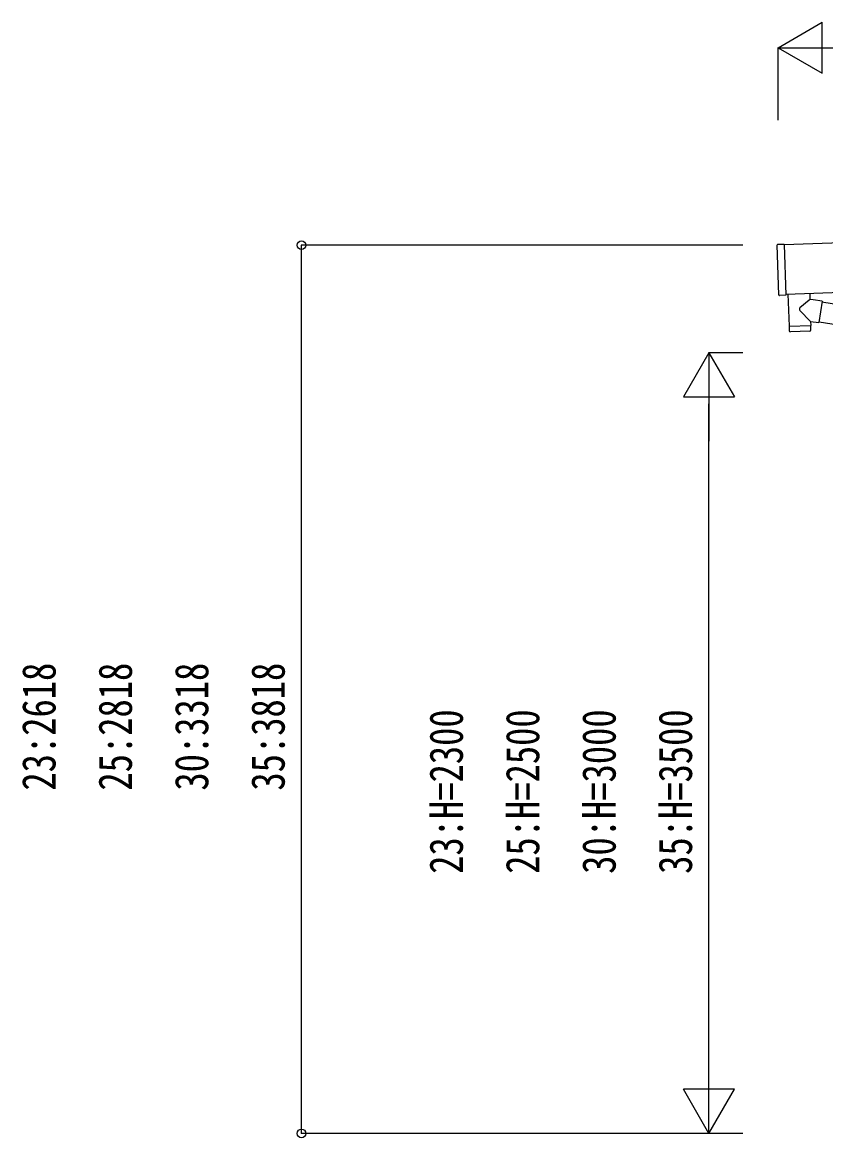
# Model space of a CAD drawing. Units: millimetres, scale not verified. Extents: x -12615 to 12615, y -8910 to 8910.
# Drawn here: x -3938 to -1572, y -4995 to -1708 of the extents above; entities that cross this region are included whole.
import ezdxf
from ezdxf.enums import TextEntityAlignment as Align

# ---------------------------------------------------------------- set-up
doc = ezdxf.new("R2010")
doc.units = ezdxf.units.MM
doc.header["$LTSCALE"] = 40
for name, color, linetype in [('0-4_YKK_13', 4, 'Continuous'), ('0-5_YKK_A1', 4, 'Continuous'), ('0-6_YKK_D', 6, 'Continuous')]:
    doc.layers.add(name, color=color, linetype=linetype)
doc.styles.add('ＭＳ ゴシック', font='')
doc.styles.get('ＭＳ ゴシック').set_extended_font_data('MS Gothic')

msp = doc.modelspace()

# ---------------------------------------------------------------- linework, layer by layer
at = {"layer": '0-4_YKK_13'}
for p, q in [((-1709.38, -2512.22), (-1714.31, -2364.3)), ((-1694.36, -2362.64), (-1713.35, -2363.27)), ((-1618.89, -2506.62), (-1618.29, -2524.8)), ((-1582.68, -2529.86), (-1591.65, -2592.93)), ((-1616.13, -2589.45), (-1647.63, -2556.94)), ((-1582.94, -2531.69), (-707.05, -2671.15)), ((-1616.13, -2589.45), (-1591.65, -2592.93)), ((-1616.13, -2589.45), (-1615.73, -2601.46)), ((-1591.39, -2591.1), (-717.47, -2730.24)), ((-1679.66, -2604.59), (-1679, -2617.63)), ((-1618.39, -2618.56), (-1675.9, -2620.47)), ((-1675.2, -2603.44), (-1675.15, -2604.44)), ((-1620.23, -2601.61), (-1620.21, -2602.61))]:
    msp.add_line(p, q, dxfattribs=at)
for points in [[(-1694.36, -2362.64), (-1689.36, -2512.55), (-1708.35, -2513.18)], [(-1682.86, -2508.75), (-1679.69, -2603.59), (-1615.73, -2601.46)], [(-1618.29, -2524.8), (-1620.38, -2526.57), (-1647.59, -2549.6)], [(-1582.68, -2529.86), (-1608.6, -2526.18), (-1618.29, -2524.8)], [(-1615.49, -2615.51), (-1615.7, -2602.46), (-1679.66, -2604.59)]]:
    msp.add_lwpolyline(points, dxfattribs=at)
for centre, radius, start, end in [((-1713.31, -2364.27), 1, 91.90915, 181.90915), ((-1708.38, -2512.19), 1, 181.90915, 271.90915), ((-1644.21, -2553.29), 5, 132.56466, 226.88314), ((-1676, -2617.47), 3, 182.90915, 271.95747), ((-1618.49, -2615.56), 3, 271.90915, 0.90915)]:
    msp.add_arc(centre, radius, start, end, dxfattribs=at)
at = {"layer": '0-5_YKK_A1'}
for p, q in [((3697.7, -2184.21), (-1694.37, -2363.91)), ((-1689.54, -2508.83), (3702.53, -2329.1))]:
    msp.add_line(p, q, dxfattribs=at)
at = {"layer": '0-6_YKK_D'}
for p, q in [((-1711.78, -1783.07), (-1581.88, -1708.07)), ((-1581.88, -1858.07), (-1581.88, -1708.07)), ((-1711.78, -1996.87), (-1711.78, -1782.07)), ((-1711.78, -1783.07), (-1581.88, -1858.07)), ((-1711.78, -1783.07), (-1451.97, -1783.07)), ((-1815.82, -2364.57), (-3116.82, -2364.57)), ((-3115.82, -4982.18), (-3115.82, -2364.57)), ((-1915.82, -2682.18), (-1990.82, -2812.09)), ((-1815.82, -2682.18), (-1916.82, -2682.18)), ((-1915.82, -2682.18), (-1840.82, -2812.09)), ((-1915.82, -2682.18), (-1915.82, -2941.99)), ((-1990.82, -2812.09), (-1840.82, -2812.09)), ((-1915.82, -4832.18), (-1915.82, -2832.18)), ((-1915.82, -4982.18), (-1915.82, -4722.38)), ((-1915.82, -4982.18), (-1990.82, -4852.28)), ((-1840.82, -4852.28), (-1990.82, -4852.28)), ((-1915.82, -4982.18), (-1840.82, -4852.28)), ((-1815.82, -4982.18), (-3116.82, -4982.18)), ((-1815.82, -4982.18), (-1916.82, -4982.18))]:
    msp.add_line(p, q, dxfattribs=at)
for centre in [(-3115.82, -2364.57), (-3115.82, -4982.18)]:
    msp.add_circle(centre, 12.75, dxfattribs=at)

# ---------------------------------------------------------------- texts
at = {"layer": '0-6_YKK_D', "style": 'ＭＳ ゴシック', "width": 0.8}
for s, p in [('23:2618', (-3810.82, -3972.18)), ('25:2818', (-3585.82, -3972.18)), ('30:3318', (-3360.82, -3972.18)), ('35:3818', (-3135.82, -3972.18)), ('23:H=2300', (-2610.82, -4217.38)), ('25:H=2500', (-2385.82, -4217.38)), ('30:H=3000', (-2160.82, -4217.38)), ('35:H=3500', (-1935.82, -4217.38))]:
    msp.add_text(s, height=98.97, rotation=90, dxfattribs=at).set_placement(p, align=Align.BOTTOM_LEFT)

doc.saveas('drawing.dxf')
